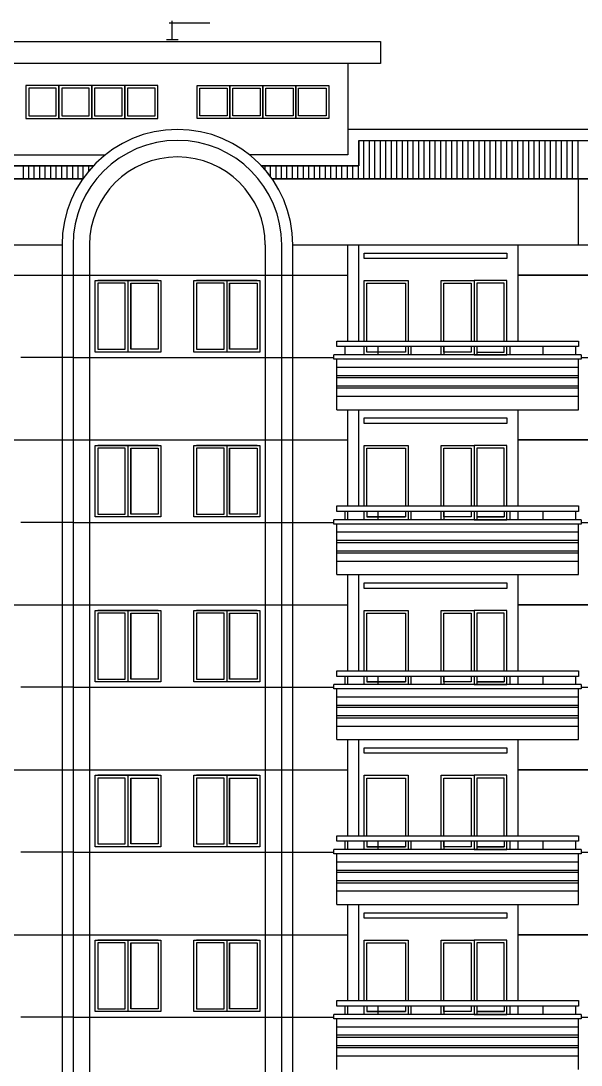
# Model space of a CAD drawing. Header units: millimetres. Extents: x 62416 to 146516, y -59332 to 68.
# Drawn here: x 83148 to 93348, y -28499 to -9502 of the extents above; entities that cross this region are included whole.
import ezdxf

# ---------------------------------------------------------------- set-up
doc = ezdxf.new("R2010")
doc.units = ezdxf.units.MM
doc.header["$LTSCALE"] = 200
doc.header["$MEASUREMENT"] = 0
for name, color, linetype in [('DIM', 4, 'CONTINUOUS'), ('MDUNG', 3, 'CONTINUOUS'), ('TEXT', 7, 'CONTINUOUS')]:
    doc.layers.add(name, color=color, linetype=linetype)

msp = doc.modelspace()

# ---------------------------------------------------------------- linework, layer by layer
at = {"layer": 'DIM', "color": 2, "linetype": 'Continuous'}
for p, q in [((83840.5, -10676.2), (83240.5, -10676.2)), ((83240.5, -10676.2), (83240.5, -11276.2)), ((83790.5, -10726.2), (83290.5, -10726.2)), ((83290.5, -10726.2), (83290.5, -11226.2)), ((83790.5, -11226.2), (83790.5, -10726.2)), ((84440.5, -10676.2), (83840.5, -10676.2)), ((83840.5, -10676.2), (83840.5, -11276.2)), ((83840.5, -11276.2), (83840.5, -10676.2)), ((84390.5, -10726.2), (83890.5, -10726.2)), ((83890.5, -10726.2), (83890.5, -11226.2)), ((84390.5, -11226.2), (84390.5, -10726.2)), ((84440.5, -11276.2), (84440.5, -10676.2)), ((85040.5, -10676.2), (84440.5, -10676.2)), ((84440.5, -10676.2), (84440.5, -11276.2)), ((84990.5, -10726.2), (84490.5, -10726.2)), ((84490.5, -10726.2), (84490.5, -11226.2)), ((84990.5, -11226.2), (84990.5, -10726.2)), ((85640.5, -10676.2), (85040.5, -10676.2)), ((85040.5, -10676.2), (85040.5, -11276.2)), ((85040.5, -11276.2), (85040.5, -10676.2)), ((85590.5, -10726.2), (85090.5, -10726.2)), ((85090.5, -10726.2), (85090.5, -11226.2)), ((85590.5, -11226.2), (85590.5, -10726.2)), ((85640.5, -11276.2), (85640.5, -10676.2)), ((86354.9, -10676.2), (86954.9, -10676.2)), ((86354.9, -11276.2), (86354.9, -10676.2)), ((86404.9, -10726.2), (86904.9, -10726.2)), ((86404.9, -11226.2), (86404.9, -10726.2)), ((86904.9, -10726.2), (86904.9, -11226.2)), ((86954.9, -10676.2), (87554.9, -10676.2)), ((86954.9, -11276.2), (86954.9, -10676.2)), ((86954.9, -10676.2), (86954.9, -11276.2)), ((87004.9, -10726.2), (87504.9, -10726.2)), ((87004.9, -11226.2), (87004.9, -10726.2)), ((87504.9, -10726.2), (87504.9, -11226.2)), ((87554.9, -10676.2), (87554.9, -11276.2)), ((87554.9, -10676.2), (88154.9, -10676.2)), ((87554.9, -11276.2), (87554.9, -10676.2)), ((87604.9, -10726.2), (88104.9, -10726.2)), ((87604.9, -11226.2), (87604.9, -10726.2)), ((88104.9, -10726.2), (88104.9, -11226.2)), ((88154.9, -10676.2), (88754.9, -10676.2)), ((88154.9, -11276.2), (88154.9, -10676.2)), ((88154.9, -10676.2), (88154.9, -11276.2)), ((88204.9, -10726.2), (88704.9, -10726.2)), ((88204.9, -11226.2), (88204.9, -10726.2)), ((88704.9, -10726.2), (88704.9, -11226.2)), ((88754.9, -10676.2), (88754.9, -11276.2)), ((83240.5, -11276.2), (83840.5, -11276.2)), ((83290.5, -11226.2), (83790.5, -11226.2)), ((83840.5, -11276.2), (84440.5, -11276.2)), ((83890.5, -11226.2), (84390.5, -11226.2)), ((84440.5, -11276.2), (85040.5, -11276.2)), ((84490.5, -11226.2), (84990.5, -11226.2)), ((85040.5, -11276.2), (85640.5, -11276.2)), ((85090.5, -11226.2), (85590.5, -11226.2)), ((86954.9, -11276.2), (86354.9, -11276.2)), ((86904.9, -11226.2), (86404.9, -11226.2)), ((87554.9, -11276.2), (86954.9, -11276.2)), ((87504.9, -11226.2), (87004.9, -11226.2)), ((88154.9, -11276.2), (87554.9, -11276.2)), ((88104.9, -11226.2), (87604.9, -11226.2)), ((88754.9, -11276.2), (88154.9, -11276.2)), ((88704.9, -11226.2), (88204.9, -11226.2)), ((85647.7, -14226.2), (84547.7, -14226.2)), ((85097.7, -14226.2), (85097.7, -15526.2)), ((87447.7, -14226.2), (86347.7, -14226.2)), ((86897.7, -14226.2), (86897.7, -15526.2)), ((85147.7, -14276.2), (85147.7, -15476.2)), ((86947.7, -14276.2), (86947.7, -15476.2)), ((85647.7, -17226.2), (84547.7, -17226.2)), ((85097.7, -17226.2), (85097.7, -18526.2)), ((85147.7, -17276.2), (85147.7, -18476.2)), ((87447.7, -17226.2), (86347.7, -17226.2)), ((86897.7, -17226.2), (86897.7, -18526.2)), ((86947.7, -17276.2), (86947.7, -18476.2)), ((85647.7, -20226.2), (84547.7, -20226.2)), ((85097.7, -20226.2), (85097.7, -21526.2)), ((85147.7, -20276.2), (85147.7, -21476.2)), ((87447.7, -20226.2), (86347.7, -20226.2)), ((86897.7, -20226.2), (86897.7, -21526.2)), ((86947.7, -20276.2), (86947.7, -21476.2)), ((85647.7, -23226.2), (84547.7, -23226.2)), ((85097.7, -23226.2), (85097.7, -24526.2)), ((85147.7, -23276.2), (85147.7, -24476.2)), ((87447.7, -23226.2), (86347.7, -23226.2)), ((86897.7, -23226.2), (86897.7, -24526.2)), ((86947.7, -23276.2), (86947.7, -24476.2)), ((85647.7, -26226.2), (84547.7, -26226.2)), ((85097.7, -26226.2), (85097.7, -27526.2)), ((85147.7, -26276.2), (85147.7, -27476.2)), ((87447.7, -26226.2), (86347.7, -26226.2)), ((86897.7, -26226.2), (86897.7, -27526.2)), ((86947.7, -26276.2), (86947.7, -27476.2))]:
    msp.add_line(p, q, dxfattribs=at)
at = {"layer": 'DIM', "color": 4}
for p, q in [((89297.7, -11676.2), (98997.7, -11676.2)), ((89297.7, -11676.2), (89297.7, -12140.5)), ((89297.7, -12140.5), (89297.7, -11676.2)), ((89392.8, -12376.2), (89392.8, -11676.2)), ((89492.8, -12376.2), (89492.8, -11676.2)), ((89592.8, -12376.2), (89592.8, -11676.2)), ((89692.8, -12376.2), (89692.8, -11676.2)), ((89792.8, -12376.2), (89792.8, -11676.2)), ((89892.8, -12376.2), (89892.8, -11676.2)), ((89992.8, -12376.2), (89992.8, -11676.2)), ((90092.8, -12376.2), (90092.8, -11676.2)), ((90192.8, -12376.2), (90192.8, -11676.2)), ((90292.8, -12376.2), (90292.8, -11676.2)), ((90392.8, -12376.2), (90392.8, -11676.2)), ((90492.8, -12376.2), (90492.8, -11676.2)), ((90592.8, -12376.2), (90592.8, -11676.2)), ((90692.8, -12376.2), (90692.8, -11676.2)), ((90792.8, -12376.2), (90792.8, -11676.2)), ((90892.8, -12376.2), (90892.8, -11676.2)), ((90992.8, -12376.2), (90992.8, -11676.2)), ((91092.8, -12376.2), (91092.8, -11676.2)), ((91192.8, -12376.2), (91192.8, -11676.2)), ((91292.8, -12376.2), (91292.8, -11676.2)), ((91392.8, -12376.2), (91392.8, -11676.2)), ((91492.8, -12376.2), (91492.8, -11676.2)), ((91592.8, -12376.2), (91592.8, -11676.2)), ((91692.8, -12376.2), (91692.8, -11676.2)), ((91792.8, -12376.2), (91792.8, -11676.2)), ((91892.8, -12376.2), (91892.8, -11676.2)), ((91992.8, -12376.2), (91992.8, -11676.2)), ((92092.8, -12376.2), (92092.8, -11676.2)), ((92192.8, -12376.2), (92192.8, -11676.2)), ((92292.8, -12376.2), (92292.8, -11676.2)), ((92392.8, -12376.2), (92392.8, -11676.2)), ((92492.8, -12376.2), (92492.8, -11676.2)), ((92592.8, -12376.2), (92592.8, -11676.2)), ((92692.8, -12376.2), (92692.8, -11676.2)), ((92792.8, -12376.2), (92792.8, -11676.2)), ((92892.8, -12376.2), (92892.8, -11676.2)), ((92992.8, -12376.2), (92992.8, -11676.2)), ((93092.8, -12376.2), (93092.8, -11676.2)), ((93192.8, -12376.2), (93192.8, -11676.2)), ((93292.8, -12376.2), (93292.8, -11676.2)), ((82697.7, -12140.5), (84465.2, -12140.5)), ((84465.2, -12140.5), (82697.7, -12140.5)), ((83192.8, -12376.2), (83192.8, -12140.5)), ((83292.8, -12376.2), (83292.8, -12140.5)), ((83392.8, -12376.2), (83392.8, -12140.5)), ((83492.8, -12376.2), (83492.8, -12140.5)), ((83592.8, -12376.2), (83592.8, -12140.5)), ((83692.8, -12376.2), (83692.8, -12140.5)), ((83792.8, -12376.2), (83792.8, -12140.5)), ((83892.8, -12376.2), (83892.8, -12140.5)), ((83992.8, -12376.2), (83992.8, -12140.5)), ((84092.8, -12376.2), (84092.8, -12140.5)), ((84192.8, -12376.2), (84192.8, -12140.5)), ((84282.5, -12364.5), (84282.5, -12140.5)), ((84384.6, -12231.6), (84384.6, -12140.5)), ((89297.7, -12140.5), (87530.3, -12140.5)), ((87530.3, -12140.5), (89297.7, -12140.5)), ((87592.8, -12210.2), (87592.8, -12140.5)), ((87692.8, -12336.5), (87692.8, -12140.5)), ((87792.8, -12376.2), (87792.8, -12140.5)), ((87892.8, -12376.2), (87892.8, -12140.5)), ((87992.8, -12376.2), (87992.8, -12140.5)), ((88092.8, -12376.2), (88092.8, -12140.5)), ((88192.8, -12376.2), (88192.8, -12140.5)), ((88292.8, -12376.2), (88292.8, -12140.5)), ((88392.8, -12376.2), (88392.8, -12140.5)), ((88492.8, -12376.2), (88492.8, -12140.5)), ((88592.8, -12376.2), (88592.8, -12140.5)), ((88692.8, -12376.2), (88692.8, -12140.5)), ((88792.8, -12376.2), (88792.8, -12140.5)), ((88892.8, -12376.2), (88892.8, -12140.5)), ((88992.8, -12376.2), (88992.8, -12140.5)), ((89092.8, -12376.2), (89092.8, -12140.5)), ((89192.8, -12376.2), (89192.8, -12140.5)), ((89292.8, -12376.2), (89292.8, -12140.5)), ((89397.7, -13826.2), (89397.7, -13726.2)), ((89397.7, -13726.2), (91997.7, -13726.2)), ((91997.7, -13826.2), (89397.7, -13826.2)), ((91997.7, -13726.2), (91997.7, -13826.2)), ((89397.7, -15326.2), (89397.7, -14226.2)), ((89397.7, -14226.2), (90197.7, -14226.2)), ((90197.7, -14226.2), (90197.7, -15326.2)), ((90797.7, -15326.2), (90797.7, -14226.2)), ((90797.7, -14226.2), (91397.7, -14226.2)), ((91997.7, -14226.2), (91397.7, -14226.2)), ((91397.7, -14226.2), (91397.7, -15326.2)), ((91397.7, -14226.2), (91397.7, -15326.2)), ((91997.7, -15326.2), (91997.7, -14226.2)), ((89447.7, -15326.2), (89447.7, -14276.2)), ((89447.7, -14276.2), (90147.7, -14276.2)), ((90147.7, -14276.2), (90147.7, -15326.2)), ((90847.7, -15326.2), (90847.7, -14276.2)), ((90847.7, -14276.2), (91347.7, -14276.2)), ((91347.7, -14276.2), (91347.7, -15326.2)), ((91947.7, -14276.2), (91447.7, -14276.2)), ((91447.7, -14276.2), (91447.7, -15326.2)), ((91947.7, -15326.2), (91947.7, -14276.2)), ((88897.7, -15426.2), (88897.7, -15326.2)), ((93347.7, -15576.2), (88847.7, -15576.2)), ((88847.7, -15656.2), (88847.7, -15576.2)), ((89047.7, -15428.2), (89047.7, -15576.2)), ((89397.7, -15576.2), (89397.7, -15426.2)), ((90197.7, -15576.2), (89397.7, -15576.2)), ((89447.7, -15526.2), (89447.7, -15426.2)), ((90147.7, -15526.2), (89447.7, -15526.2)), ((89647.7, -15428.2), (89647.7, -15576.2)), ((90147.7, -15426.2), (90147.7, -15526.2)), ((90197.7, -15426.2), (90197.7, -15576.2)), ((90247.7, -15428.2), (90247.7, -15576.2)), ((90797.7, -15576.2), (90797.7, -15426.2)), ((91397.7, -15576.2), (90797.7, -15576.2)), ((90847.7, -15526.2), (90847.7, -15426.2)), ((90847.7, -15428.2), (90847.7, -15576.2)), ((91347.7, -15526.2), (90847.7, -15526.2)), ((91347.7, -15426.2), (91347.7, -15526.2)), ((91397.7, -15426.2), (91397.7, -15576.2)), ((91397.7, -15426.2), (91397.7, -15576.2)), ((91397.7, -15576.2), (91997.7, -15576.2)), ((91447.7, -15426.2), (91447.7, -15526.2)), ((91447.7, -15428.2), (91447.7, -15576.2)), ((91447.7, -15526.2), (91947.7, -15526.2)), ((91947.7, -15526.2), (91947.7, -15426.2)), ((91997.7, -15576.2), (91997.7, -15426.2)), ((92047.7, -15428.2), (92047.7, -15576.2)), ((92647.7, -15428.2), (92647.7, -15576.2)), ((93247.7, -15428.2), (93247.7, -15576.2)), ((93347.7, -15576.2), (93347.7, -15656.2)), ((93347.7, -15656.2), (88847.7, -15656.2)), ((88897.7, -16576.2), (88897.7, -15656.2)), ((93297.7, -16576.2), (93297.7, -15656.2)), ((93297.7, -15806.2), (88897.7, -15806.2)), ((93297.7, -15956.2), (88897.7, -15956.2)), ((93297.7, -15996.2), (88897.7, -15996.2)), ((93297.7, -16146.2), (88897.7, -16146.2)), ((93297.7, -16186.2), (88897.7, -16186.2)), ((93297.7, -16336.2), (88897.7, -16336.2)), ((88897.7, -16576.2), (93297.7, -16576.2)), ((89397.7, -16826.2), (89397.7, -16726.2)), ((89397.7, -16726.2), (91997.7, -16726.2)), ((91997.7, -16826.2), (89397.7, -16826.2)), ((91997.7, -16726.2), (91997.7, -16826.2)), ((89397.7, -18326.2), (89397.7, -17226.2)), ((89397.7, -17226.2), (90197.7, -17226.2)), ((89447.7, -18326.2), (89447.7, -17276.2)), ((89447.7, -17276.2), (90147.7, -17276.2)), ((90147.7, -17276.2), (90147.7, -18326.2)), ((90197.7, -17226.2), (90197.7, -18326.2)), ((90797.7, -18326.2), (90797.7, -17226.2)), ((90797.7, -17226.2), (91397.7, -17226.2)), ((90847.7, -18326.2), (90847.7, -17276.2)), ((90847.7, -17276.2), (91347.7, -17276.2)), ((91347.7, -17276.2), (91347.7, -18326.2)), ((91397.7, -17226.2), (91397.7, -18326.2)), ((91997.7, -17226.2), (91397.7, -17226.2)), ((91397.7, -17226.2), (91397.7, -18326.2)), ((91947.7, -17276.2), (91447.7, -17276.2)), ((91447.7, -17276.2), (91447.7, -18326.2)), ((91947.7, -18326.2), (91947.7, -17276.2)), ((91997.7, -18326.2), (91997.7, -17226.2)), ((88897.7, -18426.2), (88897.7, -18326.2)), ((89397.7, -18576.2), (89397.7, -18426.2)), ((89447.7, -18426.2), (89447.7, -18526.2)), ((90147.7, -18426.2), (90147.7, -18526.2)), ((90197.7, -18426.2), (90197.7, -18576.2)), ((90797.7, -18576.2), (90797.7, -18426.2)), ((90847.7, -18526.2), (90847.7, -18426.2)), ((91347.7, -18426.2), (91347.7, -18526.2)), ((91397.7, -18426.2), (91397.7, -18576.2)), ((91397.7, -18426.2), (91397.7, -18576.2)), ((91447.7, -18426.2), (91447.7, -18526.2)), ((91947.7, -18426.2), (91947.7, -18526.2)), ((91997.7, -18576.2), (91997.7, -18426.2)), ((92197.7, -18426.2), (92197.7, -18576.2)), ((93347.7, -18576.2), (88847.7, -18576.2)), ((88847.7, -18656.2), (88847.7, -18576.2)), ((89047.7, -18428.2), (89047.7, -18576.2)), ((90197.7, -18576.2), (89397.7, -18576.2)), ((90147.7, -18526.2), (89447.7, -18526.2)), ((89447.7, -18526.2), (90147.7, -18526.2)), ((89647.7, -18428.2), (89647.7, -18576.2)), ((90247.7, -18428.2), (90247.7, -18576.2)), ((91397.7, -18576.2), (90797.7, -18576.2)), ((90847.7, -18428.2), (90847.7, -18576.2)), ((91347.7, -18526.2), (90847.7, -18526.2)), ((91397.7, -18576.2), (91997.7, -18576.2)), ((91447.7, -18428.2), (91447.7, -18576.2)), ((91447.7, -18526.2), (91947.7, -18526.2)), ((91947.7, -18526.2), (91447.7, -18526.2)), ((92047.7, -18428.2), (92047.7, -18576.2)), ((92647.7, -18428.2), (92647.7, -18576.2)), ((93247.7, -18428.2), (93247.7, -18576.2)), ((93347.7, -18576.2), (93347.7, -18656.2)), ((93347.7, -18656.2), (88847.7, -18656.2)), ((88897.7, -19576.2), (88897.7, -18656.2)), ((93297.7, -18806.2), (88897.7, -18806.2)), ((93297.7, -19576.2), (93297.7, -18656.2)), ((93297.7, -18956.2), (88897.7, -18956.2)), ((93297.7, -18996.2), (88897.7, -18996.2)), ((93297.7, -19146.2), (88897.7, -19146.2)), ((93297.7, -19186.2), (88897.7, -19186.2)), ((93297.7, -19336.2), (88897.7, -19336.2)), ((88897.7, -19576.2), (93297.7, -19576.2)), ((88897.7, -21426.2), (88897.7, -21326.2)), ((89047.7, -21428.2), (89047.7, -21576.2)), ((89097.7, -21576.2), (89097.7, -21426.2)), ((89647.7, -21428.2), (89647.7, -21576.2)), ((90247.7, -21428.2), (90247.7, -21576.2)), ((90847.7, -21428.2), (90847.7, -21576.2)), ((91447.7, -21428.2), (91447.7, -21576.2)), ((92047.7, -21428.2), (92047.7, -21576.2)), ((92197.7, -21426.2), (92197.7, -21576.2)), ((92647.7, -21428.2), (92647.7, -21576.2)), ((93247.7, -21428.2), (93247.7, -21576.2)), ((93347.7, -21576.2), (88847.7, -21576.2)), ((88847.7, -21656.2), (88847.7, -21576.2)), ((93347.7, -21656.2), (88847.7, -21656.2)), ((88897.7, -22576.2), (88897.7, -21656.2)), ((93297.7, -22576.2), (93297.7, -21656.2)), ((93347.7, -21576.2), (93347.7, -21656.2)), ((93297.7, -21806.2), (88897.7, -21806.2)), ((93297.7, -21956.2), (88897.7, -21956.2)), ((93297.7, -21996.2), (88897.7, -21996.2)), ((93297.7, -22146.2), (88897.7, -22146.2)), ((93297.7, -22186.2), (88897.7, -22186.2)), ((93297.7, -22336.2), (88897.7, -22336.2)), ((88897.7, -22576.2), (93297.7, -22576.2)), ((88897.7, -24426.2), (88897.7, -24326.2)), ((89047.7, -24428.2), (89047.7, -24576.2)), ((89097.7, -24576.2), (89097.7, -24426.2)), ((89647.7, -24428.2), (89647.7, -24576.2)), ((90247.7, -24428.2), (90247.7, -24576.2)), ((90847.7, -24428.2), (90847.7, -24576.2)), ((91447.7, -24428.2), (91447.7, -24576.2)), ((92047.7, -24428.2), (92047.7, -24576.2)), ((92197.7, -24426.2), (92197.7, -24576.2)), ((92647.7, -24428.2), (92647.7, -24576.2)), ((93247.7, -24428.2), (93247.7, -24576.2)), ((93347.7, -24576.2), (88847.7, -24576.2)), ((88847.7, -24656.2), (88847.7, -24576.2)), ((93347.7, -24656.2), (88847.7, -24656.2)), ((88897.7, -25576.2), (88897.7, -24656.2)), ((93297.7, -25576.2), (93297.7, -24656.2)), ((93347.7, -24576.2), (93347.7, -24656.2)), ((93297.7, -24806.2), (88897.7, -24806.2)), ((93297.7, -24956.2), (88897.7, -24956.2)), ((93297.7, -24996.2), (88897.7, -24996.2)), ((93297.7, -25146.2), (88897.7, -25146.2)), ((93297.7, -25186.2), (88897.7, -25186.2)), ((93297.7, -25336.2), (88897.7, -25336.2)), ((88897.7, -25576.2), (93297.7, -25576.2)), ((88897.7, -27426.2), (88897.7, -27326.2)), ((89047.7, -27428.2), (89047.7, -27576.2)), ((89097.7, -27576.2), (89097.7, -27426.2)), ((89647.7, -27428.2), (89647.7, -27576.2)), ((90247.7, -27428.2), (90247.7, -27576.2)), ((90847.7, -27428.2), (90847.7, -27576.2)), ((91447.7, -27428.2), (91447.7, -27576.2)), ((92047.7, -27428.2), (92047.7, -27576.2)), ((92197.7, -27426.2), (92197.7, -27576.2)), ((92647.7, -27428.2), (92647.7, -27576.2)), ((93247.7, -27428.2), (93247.7, -27576.2)), ((93347.7, -27576.2), (88847.7, -27576.2)), ((88847.7, -27656.2), (88847.7, -27576.2)), ((93347.7, -27656.2), (88847.7, -27656.2)), ((88897.7, -28576.2), (88897.7, -27656.2)), ((93297.7, -28576.2), (93297.7, -27656.2)), ((93347.7, -27576.2), (93347.7, -27656.2)), ((93297.7, -27806.2), (88897.7, -27806.2)), ((93297.7, -27956.2), (88897.7, -27956.2)), ((93297.7, -27996.2), (88897.7, -27996.2)), ((93297.7, -28146.2), (88897.7, -28146.2)), ((93297.7, -28186.2), (88897.7, -28186.2)), ((93297.7, -28336.2), (88897.7, -28336.2))]:
    msp.add_line(p, q, dxfattribs=at)
at = {"layer": 'DIM', "color": 2, "linetype": 'Continuous'}
for points in [[(84497.7, -14226.2), (85697.7, -14226.2), (85697.7, -15526.2), (84497.7, -15526.2)], [(86297.7, -14226.2), (87497.7, -14226.2), (87497.7, -15526.2), (86297.7, -15526.2)], [(84547.7, -14276.2), (84547.7, -15476.2), (85047.7, -15476.2), (85047.7, -14276.2)], [(85647.7, -14276.2), (85647.7, -15476.2), (85147.7, -15476.2), (85147.7, -14276.2)], [(86347.7, -14276.2), (86347.7, -15476.2), (86847.7, -15476.2), (86847.7, -14276.2)], [(87447.7, -14276.2), (87447.7, -15476.2), (86947.7, -15476.2), (86947.7, -14276.2)], [(84497.7, -17226.2), (85697.7, -17226.2), (85697.7, -18526.2), (84497.7, -18526.2)], [(84547.7, -17276.2), (84547.7, -18476.2), (85047.7, -18476.2), (85047.7, -17276.2)], [(85647.7, -17276.2), (85647.7, -18476.2), (85147.7, -18476.2), (85147.7, -17276.2)], [(86297.7, -17226.2), (87497.7, -17226.2), (87497.7, -18526.2), (86297.7, -18526.2)], [(86347.7, -17276.2), (86347.7, -18476.2), (86847.7, -18476.2), (86847.7, -17276.2)], [(87447.7, -17276.2), (87447.7, -18476.2), (86947.7, -18476.2), (86947.7, -17276.2)], [(84497.7, -20226.2), (85697.7, -20226.2), (85697.7, -21526.2), (84497.7, -21526.2)], [(84547.7, -20276.2), (84547.7, -21476.2), (85047.7, -21476.2), (85047.7, -20276.2)], [(85647.7, -20276.2), (85647.7, -21476.2), (85147.7, -21476.2), (85147.7, -20276.2)], [(86297.7, -20226.2), (87497.7, -20226.2), (87497.7, -21526.2), (86297.7, -21526.2)], [(86347.7, -20276.2), (86347.7, -21476.2), (86847.7, -21476.2), (86847.7, -20276.2)], [(87447.7, -20276.2), (87447.7, -21476.2), (86947.7, -21476.2), (86947.7, -20276.2)], [(84497.7, -23226.2), (85697.7, -23226.2), (85697.7, -24526.2), (84497.7, -24526.2)], [(84547.7, -23276.2), (84547.7, -24476.2), (85047.7, -24476.2), (85047.7, -23276.2)], [(85647.7, -23276.2), (85647.7, -24476.2), (85147.7, -24476.2), (85147.7, -23276.2)], [(86297.7, -23226.2), (87497.7, -23226.2), (87497.7, -24526.2), (86297.7, -24526.2)], [(86347.7, -23276.2), (86347.7, -24476.2), (86847.7, -24476.2), (86847.7, -23276.2)], [(87447.7, -23276.2), (87447.7, -24476.2), (86947.7, -24476.2), (86947.7, -23276.2)], [(84497.7, -26226.2), (85697.7, -26226.2), (85697.7, -27526.2), (84497.7, -27526.2)], [(84547.7, -26276.2), (84547.7, -27476.2), (85047.7, -27476.2), (85047.7, -26276.2)], [(85647.7, -26276.2), (85647.7, -27476.2), (85147.7, -27476.2), (85147.7, -26276.2)], [(86297.7, -26226.2), (87497.7, -26226.2), (87497.7, -27526.2), (86297.7, -27526.2)], [(86347.7, -26276.2), (86347.7, -27476.2), (86847.7, -27476.2), (86847.7, -26276.2)], [(87447.7, -26276.2), (87447.7, -27476.2), (86947.7, -27476.2), (86947.7, -26276.2)]]:
    msp.add_lwpolyline(points, close=True, dxfattribs=at)
at = {"layer": 'DIM', "color": 4}
for points in [[(88897.7, -15326.2), (93297.7, -15326.2), (93297.7, -15426.2), (88897.7, -15426.2)], [(88897.7, -18326.2), (93297.7, -18326.2), (93297.7, -18426.2), (88897.7, -18426.2)], [(89397.7, -21326.2), (89397.7, -20226.2), (90197.7, -20226.2), (90197.7, -21326.2)], [(89447.7, -21326.2), (89447.7, -20276.2), (90147.7, -20276.2), (90147.7, -21326.2)], [(90797.7, -21326.2), (90797.7, -20226.2), (91397.7, -20226.2), (91397.7, -21326.2)], [(90847.7, -21326.2), (90847.7, -20276.2), (91347.7, -20276.2), (91347.7, -21326.2)], [(91997.7, -21326.2), (91997.7, -20226.2), (91397.7, -20226.2), (91397.7, -21326.2)], [(91947.7, -21326.2), (91947.7, -20276.2), (91447.7, -20276.2), (91447.7, -21326.2)], [(88897.7, -21326.2), (93297.7, -21326.2), (93297.7, -21426.2), (88897.7, -21426.2)], [(90197.7, -21426.2), (90197.7, -21576.2), (89397.7, -21576.2)], [(89397.7, -21576.2), (89397.7, -21426.2)], [(89447.7, -21426.2), (89447.7, -21526.2), (90147.7, -21526.2)], [(90147.7, -21426.2), (90147.7, -21526.2), (89447.7, -21526.2)], [(91397.7, -21426.2), (91397.7, -21576.2), (90797.7, -21576.2)], [(90797.7, -21576.2), (90797.7, -21426.2)], [(91347.7, -21426.2), (91347.7, -21526.2), (90847.7, -21526.2)], [(90847.7, -21526.2), (90847.7, -21426.2)], [(91397.7, -21426.2), (91397.7, -21576.2), (91997.7, -21576.2)], [(91947.7, -21426.2), (91947.7, -21526.2), (91447.7, -21526.2)], [(91447.7, -21426.2), (91447.7, -21526.2), (91947.7, -21526.2)], [(91997.7, -21576.2), (91997.7, -21426.2)], [(89397.7, -24326.2), (89397.7, -23226.2), (90197.7, -23226.2), (90197.7, -24326.2)], [(89447.7, -24326.2), (89447.7, -23276.2), (90147.7, -23276.2), (90147.7, -24326.2)], [(90797.7, -24326.2), (90797.7, -23226.2), (91397.7, -23226.2), (91397.7, -24326.2)], [(90847.7, -24326.2), (90847.7, -23276.2), (91347.7, -23276.2), (91347.7, -24326.2)], [(91997.7, -24326.2), (91997.7, -23226.2), (91397.7, -23226.2), (91397.7, -24326.2)], [(91947.7, -24326.2), (91947.7, -23276.2), (91447.7, -23276.2), (91447.7, -24326.2)], [(88897.7, -24326.2), (93297.7, -24326.2), (93297.7, -24426.2), (88897.7, -24426.2)], [(90197.7, -24426.2), (90197.7, -24576.2), (89397.7, -24576.2)], [(89397.7, -24576.2), (89397.7, -24426.2)], [(89447.7, -24426.2), (89447.7, -24526.2), (90147.7, -24526.2)], [(90147.7, -24426.2), (90147.7, -24526.2), (89447.7, -24526.2)], [(91397.7, -24426.2), (91397.7, -24576.2), (90797.7, -24576.2)], [(90797.7, -24576.2), (90797.7, -24426.2)], [(91347.7, -24426.2), (91347.7, -24526.2), (90847.7, -24526.2)], [(90847.7, -24526.2), (90847.7, -24426.2)], [(91397.7, -24426.2), (91397.7, -24576.2), (91997.7, -24576.2)], [(91947.7, -24426.2), (91947.7, -24526.2), (91447.7, -24526.2)], [(91447.7, -24426.2), (91447.7, -24526.2), (91947.7, -24526.2)], [(91997.7, -24576.2), (91997.7, -24426.2)], [(89397.7, -27326.2), (89397.7, -26226.2), (90197.7, -26226.2), (90197.7, -27326.2)], [(89447.7, -27326.2), (89447.7, -26276.2), (90147.7, -26276.2), (90147.7, -27326.2)], [(90797.7, -27326.2), (90797.7, -26226.2), (91397.7, -26226.2), (91397.7, -27326.2)], [(90847.7, -27326.2), (90847.7, -26276.2), (91347.7, -26276.2), (91347.7, -27326.2)], [(91997.7, -27326.2), (91997.7, -26226.2), (91397.7, -26226.2), (91397.7, -27326.2)], [(91947.7, -27326.2), (91947.7, -26276.2), (91447.7, -26276.2), (91447.7, -27326.2)], [(88897.7, -27326.2), (93297.7, -27326.2), (93297.7, -27426.2), (88897.7, -27426.2)], [(90197.7, -27426.2), (90197.7, -27576.2), (89397.7, -27576.2)], [(89397.7, -27576.2), (89397.7, -27426.2)], [(89447.7, -27426.2), (89447.7, -27526.2), (90147.7, -27526.2)], [(90147.7, -27426.2), (90147.7, -27526.2), (89447.7, -27526.2)], [(91397.7, -27426.2), (91397.7, -27576.2), (90797.7, -27576.2)], [(90797.7, -27576.2), (90797.7, -27426.2)], [(91347.7, -27426.2), (91347.7, -27526.2), (90847.7, -27526.2)], [(90847.7, -27526.2), (90847.7, -27426.2)], [(91397.7, -27426.2), (91397.7, -27576.2), (91997.7, -27576.2)], [(91947.7, -27426.2), (91947.7, -27526.2), (91447.7, -27526.2)], [(91447.7, -27426.2), (91447.7, -27526.2), (91947.7, -27526.2)], [(91997.7, -27576.2), (91997.7, -27426.2)]]:
    msp.add_lwpolyline(points, dxfattribs=at)
for points in [[(91997.7, -19726.2), (91997.7, -19826.2), (89397.7, -19826.2), (89397.7, -19726.2)], [(91997.7, -22726.2), (91997.7, -22826.2), (89397.7, -22826.2), (89397.7, -22726.2)], [(91997.7, -25726.2), (91997.7, -25826.2), (89397.7, -25826.2), (89397.7, -25726.2)]]:
    msp.add_lwpolyline(points, close=True, dxfattribs=at)
msp.add_arc((85997.7, -13576.2), 2100, 34.8499, 43.13137, dxfattribs=at)
at = {"layer": 'MDUNG', "color": 3}
for p, q in [((82297.7, -9876.2), (89697.7, -9876.2)), ((82297.7, -9876.2), (89697.7, -9876.2)), ((89697.7, -9876.2), (89697.7, -10276.2)), ((89697.7, -10276.2), (82297.7, -10276.2)), ((89097.7, -10276.2), (89097.7, -11176.2)), ((89097.7, -11176.2), (89097.7, -11940.5)), ((102097.7, -11476.2), (89097.7, -11476.2)), ((89297.7, -11676.2), (101897.7, -11676.2)), ((82897.7, -11940.5), (84680.7, -11940.5)), ((89097.7, -11940.5), (87314.7, -11940.5)), ((84274.3, -12376.2), (75397.7, -12376.2)), ((76497.7, -12376.2), (84274.3, -12376.2)), ((87721.1, -12376.2), (103474.3, -12376.2)), ((103474.3, -12376.2), (87721.1, -12376.2)), ((93297.7, -13576.2), (93297.7, -12376.2)), ((76297.7, -13576.2), (83897.7, -13576.2)), ((83897.7, -13576.2), (83897.7, -16726.2)), ((84097.7, -13576.2), (84097.7, -16726.2)), ((84097.7, -13576.2), (84097.7, -16726.2)), ((84397.7, -13576.2), (84397.7, -40863.3)), ((87597.7, -13576.2), (87597.7, -40863.3)), ((87897.7, -16726.2), (87897.7, -13576.2)), ((88097.7, -13576.2), (103097.7, -13576.2)), ((88097.7, -16726.2), (88097.7, -13576.2)), ((89297.7, -15326.2), (89297.7, -13576.2)), ((92197.7, -13576.2), (92197.7, -15326.2)), ((82897.7, -14126.2), (83897.7, -14126.2)), ((83897.7, -14126.2), (87897.7, -14126.2)), ((87897.7, -14126.2), (89097.7, -14126.2)), ((92197.7, -14126.2), (98997.7, -14126.2)), ((98997.7, -14126.2), (92197.7, -14126.2)), ((92197.7, -14126.2), (98997.7, -14126.2)), ((84097.7, -15626.2), (83147.7, -15626.2)), ((84097.7, -15626.2), (87897.7, -15626.2)), ((87897.7, -15626.2), (88847.7, -15626.2)), ((93347.7, -15626.2), (97847.7, -15626.2)), ((83897.7, -16576.2), (83897.7, -19726.2)), ((84097.7, -16576.2), (84097.7, -19726.2)), ((84097.7, -16576.2), (84097.7, -19726.2)), ((87897.7, -19726.2), (87897.7, -16626.2)), ((88097.7, -19726.2), (88097.7, -16626.2)), ((89297.7, -18326.2), (89297.7, -16576.2)), ((92197.7, -16576.2), (92197.7, -18326.2)), ((82897.7, -17126.2), (83897.7, -17126.2)), ((83897.7, -17126.2), (87897.7, -17126.2)), ((87897.7, -17126.2), (89097.7, -17126.2)), ((98997.7, -17126.2), (92197.7, -17126.2)), ((92197.7, -17126.2), (98997.7, -17126.2)), ((84097.7, -18626.2), (83147.7, -18626.2)), ((84097.7, -18626.2), (87897.7, -18626.2)), ((87897.7, -18626.2), (88847.7, -18626.2)), ((93347.7, -18626.2), (97897.7, -18626.2)), ((83897.7, -19576.2), (83897.7, -22726.2)), ((84097.7, -19576.2), (84097.7, -22726.2)), ((84097.7, -19576.2), (84097.7, -22726.2)), ((87897.7, -22726.2), (87897.7, -19626.2)), ((88097.7, -22726.2), (88097.7, -19626.2)), ((89297.7, -21326.2), (89297.7, -19576.2)), ((92197.7, -19576.2), (92197.7, -21326.2)), ((82897.7, -20126.2), (83897.7, -20126.2)), ((83897.7, -20126.2), (87897.7, -20126.2)), ((87897.7, -20126.2), (89097.7, -20126.2)), ((98997.7, -20126.2), (92197.7, -20126.2)), ((92197.7, -20126.2), (98997.7, -20126.2)), ((84097.7, -21626.2), (83147.7, -21626.2)), ((84097.7, -21626.2), (87897.7, -21626.2)), ((87897.7, -21626.2), (88847.7, -21626.2)), ((93347.7, -21626.2), (97897.7, -21626.2)), ((83897.7, -22576.2), (83897.7, -25726.2)), ((84097.7, -22576.2), (84097.7, -25726.2)), ((84097.7, -22576.2), (84097.7, -25726.2)), ((89297.7, -24326.2), (89297.7, -22576.2)), ((92197.7, -22576.2), (92197.7, -24326.2)), ((87897.7, -25726.2), (87897.7, -22626.2)), ((88097.7, -25726.2), (88097.7, -22626.2)), ((82897.7, -23126.2), (83897.7, -23126.2)), ((83897.7, -23126.2), (87897.7, -23126.2)), ((87897.7, -23126.2), (89097.7, -23126.2)), ((98997.7, -23126.2), (92197.7, -23126.2)), ((92197.7, -23126.2), (98997.7, -23126.2)), ((84097.7, -24626.2), (83147.7, -24626.2)), ((84097.7, -24626.2), (87897.7, -24626.2)), ((87897.7, -24626.2), (88847.7, -24626.2)), ((93347.7, -24626.2), (97897.7, -24626.2)), ((83897.7, -25576.2), (83897.7, -28726.2)), ((84097.7, -25576.2), (84097.7, -28726.2)), ((84097.7, -25576.2), (84097.7, -28726.2)), ((87897.7, -28726.2), (87897.7, -25626.2)), ((88097.7, -28726.2), (88097.7, -25626.2)), ((89297.7, -27326.2), (89297.7, -25576.2)), ((92197.7, -25576.2), (92197.7, -27326.2)), ((82897.7, -26126.2), (83897.7, -26126.2)), ((83897.7, -26126.2), (88097.7, -26126.2)), ((88097.7, -26126.2), (89097.7, -26126.2)), ((98997.7, -26126.2), (92197.7, -26126.2)), ((92197.7, -26126.2), (98997.7, -26126.2)), ((84097.7, -27626.2), (83147.7, -27626.2)), ((84097.7, -27626.2), (87897.7, -27626.2)), ((87897.7, -27626.2), (88847.7, -27626.2)), ((93347.7, -27626.2), (97897.7, -27626.2))]:
    msp.add_line(p, q, dxfattribs=at)
at = {"layer": 'MDUNG'}
for p, q in [((89097.7, -15326.2), (89097.7, -13576.2)), ((89097.7, -18326.2), (89097.7, -16576.2)), ((89097.7, -18576.2), (89097.7, -18426.2)), ((89097.7, -21326.2), (89097.7, -19576.2)), ((89097.7, -24326.2), (89097.7, -22576.2)), ((89097.7, -27326.2), (89097.7, -25576.2))]:
    msp.add_line(p, q, dxfattribs=at)
at = {"layer": 'MDUNG', "color": 3}
for radius in [2100, 1900, 1600]:
    msp.add_arc((85997.7, -13576.2), radius, 0, 180, dxfattribs=at)
at = {"layer": 'TEXT'}
for p, q in [((85849.4, -9540), (86587.2, -9540)), ((85905.2, -9692), (85905.2, -9501.6)), ((85796.6, -9842), (86013.8, -9842)), ((85796.6, -9876.6), (86013.8, -9876.6)), ((85905.2, -9842), (85905.2, -9692))]:
    msp.add_line(p, q, dxfattribs=at)

doc.saveas('drawing.dxf')
